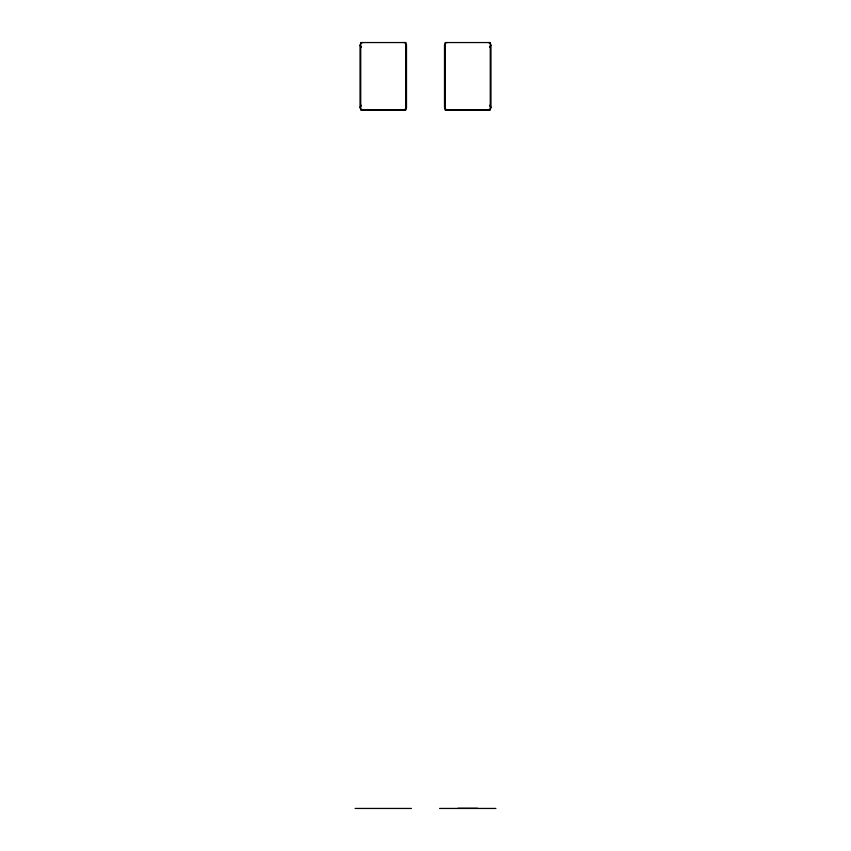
<?xml version="1.0" encoding="UTF-8"?>
<svg xmlns="http://www.w3.org/2000/svg" width="851" height="851" viewBox="0 0 851 851"><rect width="100%" height="100%" fill="white"/><g stroke="black" fill="none" stroke-linecap="round" stroke-linejoin="round"><path stroke-width="1.28" d="M362.845 110.13A2.819 2.819 0 0 1 360.037 107.311L361.441 105.311M489.559 47.369L490.963 45.369A2.819 2.819 0 0 0 488.155 42.55M457.902 808.28L477.571 808.28M355.101 808.45L411.416 808.45M439.584 808.45L495.899 808.45M489.559 105.311L490.963 107.311A2.819 2.819 0 0 1 488.155 110.13M362.845 42.55A2.819 2.819 0 0 0 360.037 45.369L361.441 47.369M490.963 45.369L490.963 107.311M360.037 45.369L360.037 107.311M361.718 109.322A2.393 2.393 0 0 0 362.909 109.641L403.608 109.641A2.393 2.393 0 0 0 404.81 109.322M403.682 110.13A2.819 2.819 0 0 0 406.491 107.311L406.491 45.369A2.819 2.819 0 0 0 406.118 43.954M406.001 107.247A2.393 2.393 0 0 1 405.682 108.439M403.682 42.55A2.819 2.819 0 0 1 405.087 42.922M405.682 44.231A2.393 2.393 0 0 1 406.001 45.433M446.19 109.322A2.393 2.393 0 0 0 447.392 109.641L488.091 109.641A2.393 2.393 0 0 0 489.282 109.322M445.318 108.439A2.393 2.393 0 0 1 444.999 107.247M444.999 45.433A2.393 2.393 0 0 1 445.318 44.231M447.318 110.13A2.819 2.819 0 0 1 444.509 107.311L444.509 45.369A2.819 2.819 0 0 1 444.882 43.954M445.913 42.922A2.819 2.819 0 0 1 447.318 42.55M405.789 42.55L360.739 42.55L360.739 110.13L405.789 110.13L405.789 42.55M490.261 42.55L445.211 42.55L445.211 110.13L490.261 110.13L490.261 42.55"/></g></svg>
